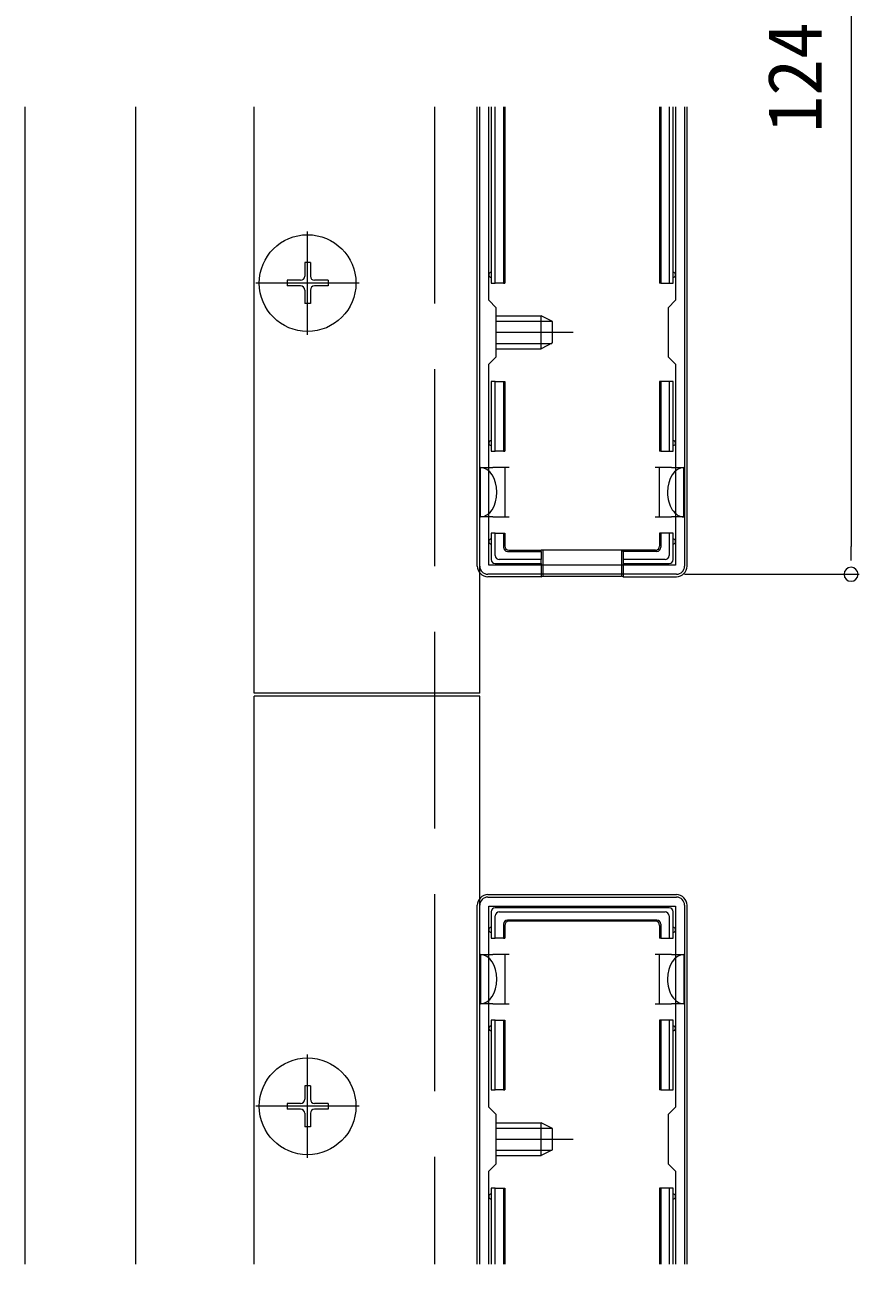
# Model space of a CAD drawing. Units: millimetres, scale not verified. Extents: x -990 to 990, y -1598 to 1604.
# Drawn here: x 706.5 to 808.3, y 511 to 662.1 of the extents above; entities that cross this region are included whole.
import ezdxf
from ezdxf.enums import TextEntityAlignment as Align

# ---------------------------------------------------------------- set-up
doc = ezdxf.new("R2010")
doc.units = ezdxf.units.MM
doc.header["$LTSCALE"] = 8
doc.linetypes.add('CHAIN2', pattern=[12, 9, -1, 1, -1])
doc.linetypes.add('DASHED3', pattern=[4, 3, -1])
for name, color, linetype, lineweight in [('0-2_YKK_ZWAK', 2, 'Continuous', 9), ('0-3_YKK_11', 4, 'Continuous', 9), ('0-4_YKK_12', 7, 'Continuous', 9), ('0-5_YKK_13', 6, 'Continuous', 9)]:
    doc.layers.add(name, color=color, linetype=linetype, lineweight=lineweight)
doc.styles.add('ＭＳ ゴシック', font='')
doc.styles.get('ＭＳ ゴシック').set_extended_font_data('MS Gothic')

msp = doc.modelspace()

# ---------------------------------------------------------------- linework, layer by layer
at = {"layer": '0-2_YKK_ZWAK'}
for p, q in [((706.5, 652.074), (706.5, 510.974)), ((720, 652.074), (720, 510.974)), ((734.5, 580.574), (734.5, 652.074)), ((762, 580.574), (762, 652.074)), ((762, 580.574), (734.5, 580.574)), ((762, 580.224), (734.5, 580.224)), ((734.5, 510.974), (734.5, 580.224)), ((762, 510.974), (762, 580.224))]:
    msp.add_line(p, q, dxfattribs=at)
at = {"layer": '0-2_YKK_ZWAK', "linetype": 'DASHED3'}
msp.add_line((756.5, 652.074), (756.5, 510.974), dxfattribs=at)
at = {"layer": '0-3_YKK_11'}
for p, q in [((761.7, 596.071), (761.7, 652.074)), ((763.4, 652.074), (763.4, 630.574)), ((763.9, 630.574), (763.9, 652.074)), ((764.9, 652.074), (764.9, 630.574)), ((765.048, 652.074), (765.048, 630.574)), ((783.952, 652.074), (783.952, 630.574)), ((784.1, 652.074), (784.1, 630.574)), ((785.1, 652.074), (785.1, 630.574)), ((785.6, 630.574), (785.6, 652.074)), ((787.3, 596.071), (787.3, 652.074)), ((741.35, 633.074), (740.65, 633.074)), ((740.65, 633.074), (740.65, 631.424)), ((741.35, 633.074), (741.35, 631.424)), ((738.5, 630.924), (738.5, 630.224)), ((740.15, 630.924), (738.5, 630.924)), ((740.15, 630.224), (738.5, 630.224)), ((743.5, 630.924), (741.85, 630.924)), ((743.5, 630.224), (741.85, 630.224)), ((743.5, 630.924), (743.5, 630.224)), ((763.4, 630.574), (763.9, 630.574)), ((764.9, 630.574), (763.9, 630.574)), ((764.9, 630.574), (765.048, 630.574)), ((784.1, 630.574), (783.952, 630.574)), ((784.1, 630.574), (785.1, 630.574)), ((785.1, 630.574), (785.6, 630.574)), ((740.65, 629.724), (740.65, 628.074)), ((741.35, 629.724), (741.35, 628.074)), ((741.35, 628.074), (740.65, 628.074)), ((764, 626.574), (769.5, 626.574)), ((764, 625.92), (770.809, 625.92)), ((770.9, 625.874), (769.5, 626.574)), ((770.9, 623.274), (770.9, 625.874)), ((764, 623.228), (770.809, 623.228)), ((770.9, 623.274), (769.5, 622.574)), ((763.4, 618.574), (763.4, 610.074)), ((763.9, 618.574), (763.4, 618.574)), ((764.9, 618.574), (764.9, 610.074)), ((764.9, 618.574), (765.048, 618.574)), ((765.048, 618.574), (765.048, 610.074)), ((783.952, 618.574), (783.952, 610.074)), ((784.1, 618.574), (783.952, 618.574)), ((785.1, 618.574), (784.1, 618.574)), ((785.1, 618.574), (785.1, 610.074)), ((785.6, 618.574), (785.1, 618.574)), ((785.6, 610.074), (785.6, 618.574)), ((763.4, 610.074), (763.9, 610.074)), ((764.9, 610.074), (763.9, 610.074)), ((764.9, 610.074), (765.048, 610.074)), ((784.1, 610.074), (783.952, 610.074)), ((785.1, 610.074), (785.6, 610.074)), ((762.1, 608.074), (763.6, 608.074)), ((762.1, 602.074), (762.1, 608.074)), ((765.6, 608.074), (765.1, 608.074)), ((783.9, 608.074), (783.4, 608.074)), ((785.4, 608.074), (786.9, 608.074)), ((786.9, 602.074), (786.9, 608.074)), ((763.6, 602.074), (762.1, 602.074)), ((765.1, 602.074), (765.6, 602.074)), ((783.4, 602.074), (783.9, 602.074)), ((786.9, 602.074), (785.4, 602.074)), ((763.9, 597.367), (763.9, 600.074)), ((763.9, 600.074), (764.9, 600.074)), ((764.9, 600.074), (764.9, 598.374)), ((764.9, 600.074), (765.048, 600.074)), ((765.048, 600.074), (765.048, 598.522)), ((783.952, 600.074), (783.952, 598.522)), ((784.1, 600.074), (783.952, 600.074)), ((784.1, 600.074), (784.1, 598.374)), ((785.1, 600.074), (784.1, 600.074)), ((785.1, 600.074), (785.1, 597.367)), ((785.6, 600.074), (785.1, 600.074)), ((785.6, 596.874), (785.6, 600.074)), ((769.5, 596.874), (764.393, 596.874)), ((765.4, 597.874), (769.5, 597.874)), ((765.548, 598.022), (769.5, 598.022)), ((769.5, 597.874), (769.5, 598.022)), ((779.5, 598.022), (769.5, 598.022)), ((769.5, 597.874), (769.5, 596.874)), ((769.5, 596.374), (769.5, 596.874)), ((779.3, 598.022), (779.3, 594.866)), ((783.452, 598.022), (779.5, 598.022)), ((779.5, 597.874), (779.5, 598.022)), ((783.6, 597.874), (779.5, 597.874)), ((779.5, 597.874), (779.5, 596.874)), ((784.607, 596.874), (779.5, 596.874)), ((779.5, 596.874), (779.5, 596.374)), ((763.9, 596.374), (769.5, 596.374)), ((769.5, 596.374), (769.5, 594.774)), ((779.5, 596.374), (785.1, 596.374)), ((779.5, 596.374), (779.5, 594.774)), ((769.5, 594.774), (762.998, 594.774)), ((769.5, 594.774), (769.7, 594.866)), ((779.5, 594.774), (779.3, 594.866)), ((779.5, 594.774), (786.002, 594.774)), ((762.998, 556.024), (786.002, 556.024)), ((761.7, 510.974), (761.7, 554.726)), ((787.3, 510.974), (787.3, 554.726)), ((763.4, 553.924), (763.4, 550.724)), ((785.1, 554.424), (763.9, 554.424)), ((763.9, 550.724), (763.9, 553.431)), ((764.393, 553.924), (784.607, 553.924)), ((785.1, 553.431), (785.1, 550.724)), ((764.9, 552.424), (764.9, 550.724)), ((765.048, 552.276), (765.048, 550.724)), ((783.6, 552.924), (765.4, 552.924)), ((783.452, 552.775), (765.548, 552.775)), ((783.952, 552.276), (783.952, 550.724)), ((763.4, 550.724), (763.9, 550.724)), ((764.9, 550.724), (763.9, 550.724)), ((764.9, 550.724), (765.048, 550.724)), ((784.1, 550.724), (783.952, 550.724)), ((762.1, 548.724), (763.6, 548.724)), ((762.1, 548.724), (762.1, 542.724)), ((765.6, 548.724), (765.1, 548.724)), ((783.9, 548.724), (783.4, 548.724)), ((785.4, 548.724), (786.9, 548.724)), ((786.9, 548.724), (786.9, 542.724)), ((763.6, 542.724), (762.1, 542.724)), ((765.1, 542.724), (765.6, 542.724)), ((783.4, 542.724), (783.9, 542.724)), ((786.9, 542.724), (785.4, 542.724)), ((763.9, 540.724), (764.9, 540.724)), ((764.9, 540.724), (765.048, 540.724)), ((765.048, 540.724), (765.048, 532.224)), ((784.1, 540.724), (784.1, 532.224)), ((785.1, 540.724), (784.1, 540.724)), ((785.1, 540.724), (785.1, 532.224)), ((741.35, 532.724), (740.65, 532.724)), ((740.65, 532.724), (740.65, 531.074)), ((741.35, 532.724), (741.35, 531.074)), ((764.9, 532.224), (763.9, 532.224)), ((784.1, 532.224), (783.952, 532.224)), ((784.1, 532.224), (785.1, 532.224)), ((785.1, 532.224), (785.6, 532.224)), ((738.5, 530.574), (738.5, 529.874)), ((740.15, 530.574), (738.5, 530.574)), ((743.5, 530.574), (741.85, 530.574)), ((743.5, 530.574), (743.5, 529.874)), ((740.15, 529.874), (738.5, 529.874)), ((740.65, 529.374), (740.65, 527.724)), ((741.35, 529.374), (741.35, 527.724)), ((743.5, 529.874), (741.85, 529.874)), ((741.35, 527.724), (740.65, 527.724)), ((764, 528.224), (769.5, 528.224)), ((764, 527.57), (770.809, 527.57)), ((770.9, 527.524), (769.5, 528.224)), ((770.9, 524.924), (770.9, 527.524)), ((764, 524.878), (770.809, 524.878)), ((770.9, 524.924), (769.5, 524.224)), ((763.4, 520.224), (763.4, 510.974)), ((763.9, 520.224), (763.4, 520.224)), ((763.9, 520.224), (764.9, 520.224)), ((763.9, 510.974), (763.9, 520.224)), ((764.9, 520.224), (764.9, 510.974)), ((764.9, 520.224), (765.048, 520.224)), ((765.048, 520.224), (765.048, 510.974)), ((784.1, 520.224), (784.1, 510.974)), ((785.1, 520.224), (784.1, 520.224)), ((785.1, 520.224), (785.1, 510.974)), ((785.6, 520.224), (785.1, 520.224)), ((785.6, 510.974), (785.6, 520.224))]:
    msp.add_line(p, q, dxfattribs=at)
at = {"layer": '0-3_YKK_11', "linetype": 'CHAIN2'}
for p, q in [((741, 624.274), (741, 636.874)), ((747.3, 630.574), (734.7, 630.574)), ((764, 624.574), (773.4, 624.574)), ((741, 523.924), (741, 536.524)), ((747.3, 530.224), (734.7, 530.224)), ((764, 526.224), (773.4, 526.224))]:
    msp.add_line(p, q, dxfattribs=at)
at = {"layer": '0-3_YKK_11'}
for points in [[(764, 622.574), (769.5, 622.574), (769.5, 626.574)], [(763.9, 610.074), (763.9, 618.574), (764.9, 618.574)], [(784.1, 618.574), (784.1, 610.074), (785.1, 610.074)], [(765.1, 605.074), (765.1, 608.074), (763.6, 608.074)], [(785.4, 608.074), (783.9, 608.074), (783.9, 605.074)], [(763.6, 602.074), (765.1, 602.074), (765.1, 605.074)], [(783.9, 605.074), (783.9, 602.074), (785.4, 602.074)], [(763.9, 600.074), (763.4, 600.074), (763.4, 596.874)], [(769.7, 598.022), (769.7, 594.866), (779.3, 594.866)], [(785.1, 550.724), (785.6, 550.724), (785.6, 553.924)], [(784.1, 552.424), (784.1, 550.724), (785.1, 550.724)], [(765.1, 545.724), (765.1, 548.724), (763.6, 548.724)], [(785.4, 548.724), (783.9, 548.724), (783.9, 545.724)], [(763.6, 542.724), (765.1, 542.724), (765.1, 545.724)], [(783.9, 545.724), (783.9, 542.724), (785.4, 542.724)], [(764.9, 540.724), (764.9, 532.224), (765.048, 532.224)], [(784.1, 540.724), (783.952, 540.724), (783.952, 532.224)], [(785.6, 532.224), (785.6, 540.724), (785.1, 540.724)], [(764, 524.224), (769.5, 524.224), (769.5, 528.224)], [(784.1, 520.224), (783.952, 520.224), (783.952, 510.974)]]:
    msp.add_lwpolyline(points, dxfattribs=at)
msp.add_lwpolyline([(763.9, 532.224), (763.9, 540.724), (763.4, 540.724), (763.4, 532.224)], close=True, dxfattribs=at)
for centre in [(741, 630.574), (741, 530.224)]:
    msp.add_circle(centre, 5.9, dxfattribs=at)
for centre, radius, start, end in [((763.4, 631.574), 0.3, 90, 270), ((785.6, 631.574), 0.3, 270, 90), ((740.15, 631.424), 0.5, 270, 0), ((740.15, 629.724), 0.5, 0, 90), ((741.85, 631.424), 0.5, 180, 270), ((741.85, 629.724), 0.5, 90, 180), ((763.4, 611.074), 0.3, 90, 270), ((785.6, 611.074), 0.3, 270, 90), ((763.4, 599.074), 0.3, 90, 270), ((785.6, 599.074), 0.3, 270, 90), ((763.9, 596.874), 0.5, 180, 180.77436), ((763.9, 596.874), 0.5, 180.77436, 269.22564), ((785.1, 596.874), 0.5, 270.77436, 359.22564), ((785.1, 596.874), 0.5, 359.22564, 0), ((763.9, 596.874), 0.5, 269.22564, 270), ((785.1, 596.874), 0.5, 270, 270.77436), ((763.9, 553.924), 0.5, 90.77436, 179.22564), ((763.9, 553.924), 0.5, 179.22564, 180), ((763.9, 553.924), 0.5, 90, 90.77436), ((785.1, 553.924), 0.5, 89.22564, 90), ((785.1, 553.924), 0.5, 0.77436, 89.22564), ((785.1, 553.924), 0.5, 0, 0.77436), ((763.4, 551.724), 0.3, 90, 270), ((785.6, 551.724), 0.3, 270, 90), ((763.4, 539.724), 0.3, 90, 270), ((785.6, 539.724), 0.3, 270, 90), ((740.15, 531.074), 0.5, 270, 0), ((741.85, 531.074), 0.5, 180, 270), ((740.15, 529.374), 0.5, 0, 90), ((741.85, 529.374), 0.5, 90, 180), ((763.4, 519.224), 0.3, 90, 270), ((785.6, 519.224), 0.3, 270, 90)]:
    msp.add_arc(centre, radius, start, end, dxfattribs=at)
for centre, major_axis, ratio, start_param, end_param in [((762.1, 605.074), (0, 3), 0.666667, 4.712389, 6.2831853), ((786.9, 605.074), (0, 3), 0.666667, 0, 1.5707963), ((762.1, 605.074), (0, 3), 0.666667, 3.1415927, 4.712389), ((786.9, 605.074), (0, 3), 0.666667, 1.5707963, 3.1415927), ((765.4, 598.374), (-0.354, -0.354), 0.999924, 5.4978252, 7.0685454), ((765.548, 598.522), (-0.354, -0.354), 0.999924, 5.4978252, 7.0685454), ((783.452, 598.522), (0.354, -0.354), 0.999924, 5.4978252, 7.0685454), ((783.6, 598.374), (0.354, -0.354), 0.999924, 5.4978252, 7.0685454), ((764.407, 597.381), (-0.363, -0.363), 0.973329, 5.5113023, 7.0550683), ((784.593, 597.381), (-0.363, 0.363), 0.973329, 2.3697096, 3.9134757), ((763.002, 596.076), (-0.923, -0.923), 0.99628, 5.4996506, 7.06672), ((785.998, 596.076), (0.923, -0.923), 0.99628, 5.4996506, 7.06672), ((763.002, 554.721), (-0.923, 0.923), 0.99628, 5.4996506, 7.06672), ((785.998, 554.721), (0.923, 0.923), 0.99628, 5.4996506, 7.06672), ((764.407, 553.417), (-0.363, 0.363), 0.973329, 5.5113023, 7.0550683), ((784.593, 553.417), (-0.363, -0.363), 0.973329, 2.3697096, 3.9134757), ((765.4, 552.424), (-0.354, 0.354), 0.999924, 5.4978252, 7.0685454), ((765.548, 552.275), (-0.354, 0.354), 0.999924, 5.4978252, 7.0685454), ((783.452, 552.275), (0.354, 0.354), 0.999924, 5.4978252, 7.0685454), ((783.6, 552.424), (0.354, 0.354), 0.999924, 5.4978252, 7.0685454), ((762.1, 545.724), (0, 3), 0.666667, 4.712389, 6.2831853), ((786.9, 545.724), (0, 3), 0.666667, 0, 1.5707963), ((762.1, 545.724), (0, 3), 0.666667, 3.1415927, 4.712389), ((786.9, 545.724), (0, 3), 0.666667, 1.5707963, 3.1415927)]:
    msp.add_ellipse(centre, major_axis=major_axis, ratio=ratio, start_param=start_param, end_param=end_param, dxfattribs=at)
at = {"layer": '0-4_YKK_12'}
for p, q in [((762, 596.074), (762, 652.074)), ((785.9, 652.074), (785.9, 628.474)), ((785.9, 652.074), (785.9, 628.474)), ((787, 652.074), (787, 596.074)), ((786, 595.074), (763, 595.074)), ((762, 510.974), (762, 554.724)), ((763, 555.724), (786, 555.724)), ((787, 554.724), (787, 510.974)), ((763.1, 510.974), (763.1, 522.324)), ((785.9, 522.324), (785.9, 510.974))]:
    msp.add_line(p, q, dxfattribs=at)
for points in [[(785.9, 628.474), (785, 627.574), (785, 621.574), (785.9, 620.674), (785.9, 596.174), (763.1, 596.174), (763.1, 620.674), (764, 621.574), (764, 627.574), (763.1, 628.474), (763.1, 652.074)], [(763.1, 522.324), (764, 523.224), (764, 529.224), (763.1, 530.124), (763.1, 554.624), (785.9, 554.624), (785.9, 530.124), (785, 529.224), (785, 523.224), (785.9, 522.324), (785.9, 510.974)]]:
    msp.add_lwpolyline(points, dxfattribs=at)
for centre, start, end in [((763, 596.074), 180.00001, 269.99999), ((786, 596.074), 270.00001, 359.99999), ((763, 554.724), 90.00001, 179.99999), ((786, 554.724), 0.00001, 89.99999)]:
    msp.add_arc(centre, 1, start, end, dxfattribs=at)
at = {"layer": '0-5_YKK_13'}
for p, q in [((807.3, 715.674), (807.3, 598.474)), ((807.3, 596.774), (807.3, 598.474)), ((787, 595.074), (808.3, 595.074))]:
    msp.add_line(p, q, dxfattribs=at)
for start, end in [(90, 270), (270, 90)]:
    msp.add_arc((807.3, 595.074), 0.85, start, end, dxfattribs=at)

# ---------------------------------------------------------------- texts
at = {"layer": '0-5_YKK_13', "style": 'ＭＳ ゴシック'}
msp.add_text('124', height=6.598, rotation=90, dxfattribs=at).set_placement((805.7, 648.914), align=Align.BOTTOM_LEFT)

doc.saveas('drawing.dxf')
